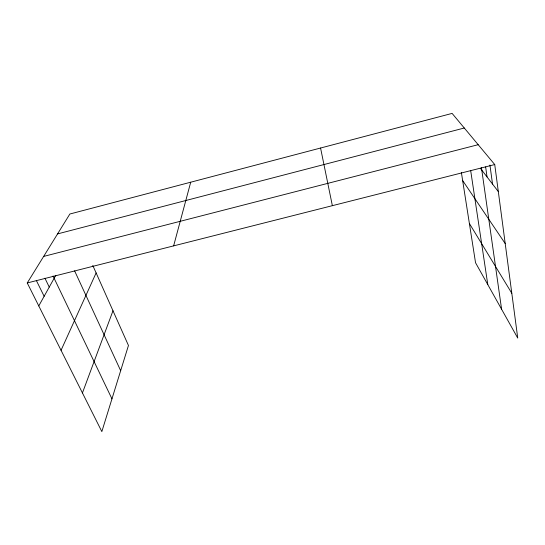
<?xml version="1.0" encoding="UTF-8"?>
<svg xmlns="http://www.w3.org/2000/svg" width="545" height="545" viewBox="0 0 545 545"><rect width="100%" height="100%" fill="white"/><g stroke="black" fill="none" stroke-linecap="round" stroke-linejoin="round"><path stroke-width="0.82" d="M173.63 245.877L190.716 182.207M82.438 392.931L112.985 310.766M61.047 350.306L96.118 272.922M38.777 305.929L55.788 275.32M92.779 265.435L128.457 345.476L101.84 431.599L27.25 282.957L69.862 214.015L452.112 113.401L494.731 164.549L517.75 338.091L475.54 262.738L461.383 172.506M57.566 233.907L464.286 128.014M43.648 256.423L478.183 144.691M27.25 282.957L494.731 164.549M480.349 168.242L498.314 191.574M462.644 180.545L505.208 243.567M469.381 223.484L511.803 293.251M36.324 280.471L44.138 296.282M44.928 278.188L49.248 287.086M53.056 276.029L111.957 398.858M74.611 270.858L120.67 370.682M320.569 148.029L332.361 205.676M470.648 170.401L487.795 284.619M481.453 167.662L501.598 309.247M485.636 166.886L487.039 176.927M489.941 165.04L492.53 184.067"/></g></svg>
